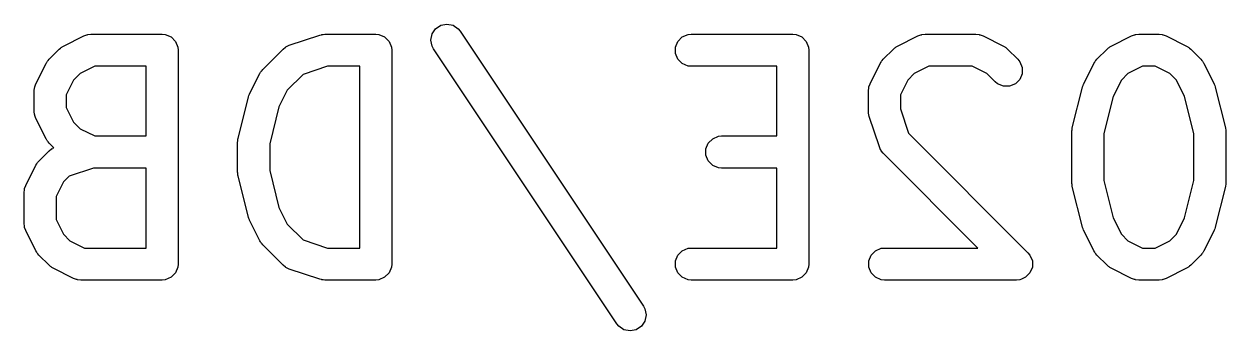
# Model space of a CAD drawing. Extents: x -0.08 to 1.99, y 0.07 to 3.69.
# Drawn here: x -0.0763 to 0.1452, y 2.9056 to 2.9621 of the extents above; entities that cross this region are included whole.
import ezdxf

# ---------------------------------------------------------------- set-up
doc = ezdxf.new("R2010")
doc.units = 0
doc.header["$MEASUREMENT"] = 0
doc.layers.add('BLACK', color=7, linetype='CONTINUOUS')

msp = doc.modelspace()

# ---------------------------------------------------------------- linework, layer by layer
at = {"layer": 'BLACK', "linetype": 'CONTINUOUS'}
for p, q in [((-0.0004, 2.96126), (0.00056, 2.96189)), ((0.00056, 2.96189), (0.00169, 2.96212)), ((0.00169, 2.96212), (0.00282, 2.96189)), ((0.00282, 2.96189), (0.00378, 2.96125)), ((-0.069, 2.95806), (-0.06525, 2.95993)), ((-0.06525, 2.95993), (-0.06471, 2.96014)), ((-0.06471, 2.96014), (-0.0646, 2.96015)), ((-0.0646, 2.96015), (-0.06451, 2.96019)), ((-0.06451, 2.96019), (-0.06393, 2.96024)), ((-0.06393, 2.96024), (-0.05081, 2.96024)), ((-0.05081, 2.96024), (-0.05023, 2.96019)), ((-0.05023, 2.96019), (-0.04917, 2.95975)), ((-0.04917, 2.95975), (-0.04835, 2.95893)), ((-0.02737, 2.95822), (-0.02174, 2.96009)), ((-0.02174, 2.96009), (-0.02146, 2.96016)), ((-0.02146, 2.96016), (-0.02139, 2.96019)), ((-0.02139, 2.96019), (-0.02128, 2.9602)), ((-0.02128, 2.9602), (-0.02118, 2.96022)), ((-0.02118, 2.96022), (-0.0211, 2.96021)), ((-0.0211, 2.96021), (-0.02081, 2.96024)), ((-0.02081, 2.96024), (-0.01144, 2.96024)), ((-0.01144, 2.96024), (-0.01086, 2.96019)), ((-0.01086, 2.96019), (-0.0098, 2.95975)), ((-0.0098, 2.95975), (-0.00898, 2.95893)), ((-0.00127, 2.95917), (-0.00104, 2.9603)), ((-0.00104, 2.9603), (-0.0004, 2.96126)), ((0.00378, 2.96125), (0.00414, 2.9608)), ((0.00414, 2.9608), (0.03789, 2.91018)), ((0.04423, 2.95893), (0.04504, 2.95975)), ((0.04504, 2.95975), (0.04611, 2.96019)), ((0.04611, 2.96019), (0.04668, 2.96024)), ((0.04668, 2.96024), (0.06543, 2.96024)), ((0.06543, 2.96024), (0.06601, 2.96019)), ((0.06601, 2.96019), (0.06707, 2.95975)), ((0.06707, 2.95975), (0.06788, 2.95893)), ((0.08473, 2.95806), (0.08848, 2.95993)), ((0.08848, 2.95993), (0.08902, 2.96014)), ((0.08902, 2.96014), (0.08913, 2.96015)), ((0.08913, 2.96015), (0.08923, 2.96019)), ((0.08923, 2.96019), (0.0898, 2.96024)), ((0.0898, 2.96024), (0.09918, 2.96024)), ((0.09918, 2.96024), (0.09975, 2.96019)), ((0.09975, 2.96019), (0.09985, 2.96015)), ((0.09985, 2.96015), (0.09995, 2.96014)), ((0.09995, 2.96014), (0.1005, 2.95993)), ((0.1005, 2.95993), (0.10425, 2.95806)), ((0.1241, 2.95806), (0.12785, 2.95993)), ((0.12785, 2.95993), (0.12839, 2.96014)), ((0.12839, 2.96014), (0.1285, 2.96015)), ((0.1285, 2.96015), (0.1286, 2.96019)), ((0.1286, 2.96019), (0.12917, 2.96024)), ((0.12917, 2.96024), (0.13292, 2.96024)), ((0.13292, 2.96024), (0.1335, 2.96019)), ((0.1335, 2.96019), (0.13359, 2.96015)), ((0.13359, 2.96015), (0.1337, 2.96014)), ((0.1337, 2.96014), (0.13424, 2.95993)), ((0.13424, 2.95993), (0.13799, 2.95806)), ((-0.07164, 2.95563), (-0.06977, 2.9575)), ((-0.06977, 2.9575), (-0.06954, 2.95769)), ((-0.06954, 2.95769), (-0.06949, 2.95775)), ((-0.06949, 2.95775), (-0.0694, 2.9578)), ((-0.0694, 2.9578), (-0.06932, 2.95787)), ((-0.06932, 2.95787), (-0.06925, 2.9579)), ((-0.06925, 2.9579), (-0.069, 2.95806)), ((-0.04835, 2.95893), (-0.04791, 2.95787)), ((-0.04791, 2.95787), (-0.04785, 2.95729)), ((-0.04785, 2.95729), (-0.04785, 2.91792)), ((-0.03227, 2.95375), (-0.02852, 2.9575)), ((-0.02852, 2.9575), (-0.02807, 2.95787)), ((-0.02807, 2.95787), (-0.02798, 2.95791)), ((-0.02798, 2.95791), (-0.0279, 2.95798)), ((-0.0279, 2.95798), (-0.02737, 2.95822)), ((-0.00898, 2.95893), (-0.00854, 2.95787)), ((-0.00854, 2.95787), (-0.00848, 2.95729)), ((-0.00848, 2.95729), (-0.00848, 2.91792)), ((-0.00104, 2.95804), (-0.00127, 2.95917)), ((-0.00077, 2.95753), (-0.00104, 2.95804)), ((0.03298, 2.90691), (-0.00077, 2.95753)), ((0.04379, 2.95787), (0.04423, 2.95893)), ((0.04379, 2.95671), (0.04379, 2.95787)), ((0.06788, 2.95893), (0.06833, 2.95787)), ((0.06833, 2.95787), (0.06838, 2.95729)), ((0.06838, 2.95729), (0.06838, 2.91792)), ((0.08209, 2.95563), (0.08396, 2.9575)), ((0.08396, 2.9575), (0.08419, 2.95769)), ((0.08419, 2.95769), (0.08424, 2.95775)), ((0.08424, 2.95775), (0.08433, 2.9578)), ((0.08433, 2.9578), (0.08441, 2.95787)), ((0.08441, 2.95787), (0.08448, 2.9579)), ((0.08448, 2.9579), (0.08473, 2.95806)), ((0.10425, 2.95806), (0.10449, 2.9579)), ((0.10449, 2.9579), (0.10457, 2.95787)), ((0.10457, 2.95787), (0.10465, 2.9578)), ((0.10465, 2.9578), (0.10473, 2.95775)), ((0.10473, 2.95775), (0.10479, 2.95769)), ((0.10479, 2.95769), (0.10501, 2.9575)), ((0.10501, 2.9575), (0.10689, 2.95563)), ((0.12146, 2.95563), (0.12333, 2.9575)), ((0.12333, 2.9575), (0.12356, 2.95769)), ((0.12356, 2.95769), (0.12361, 2.95775)), ((0.12361, 2.95775), (0.1237, 2.9578)), ((0.1237, 2.9578), (0.12378, 2.95787)), ((0.12378, 2.95787), (0.12385, 2.9579)), ((0.12385, 2.9579), (0.1241, 2.95806)), ((0.13799, 2.95806), (0.13824, 2.9579)), ((0.13824, 2.9579), (0.13831, 2.95787)), ((0.13831, 2.95787), (0.13839, 2.9578)), ((0.13839, 2.9578), (0.13848, 2.95775)), ((0.13848, 2.95775), (0.13853, 2.95769)), ((0.13853, 2.95769), (0.13876, 2.9575)), ((0.13876, 2.9575), (0.14063, 2.95563)), ((-0.07407, 2.95111), (-0.07219, 2.95486)), ((-0.07219, 2.95486), (-0.07204, 2.95511)), ((-0.07204, 2.95511), (-0.07201, 2.95518)), ((-0.07201, 2.95518), (-0.07194, 2.95526)), ((-0.07194, 2.95526), (-0.07189, 2.95535)), ((-0.07189, 2.95535), (-0.07183, 2.9554)), ((-0.07183, 2.9554), (-0.07164, 2.95563)), ((0.04423, 2.95565), (0.04379, 2.95671)), ((0.04504, 2.95484), (0.04423, 2.95565)), ((0.07966, 2.95111), (0.08154, 2.95486)), ((0.08154, 2.95486), (0.08169, 2.95511)), ((0.08169, 2.95511), (0.08172, 2.95518)), ((0.08172, 2.95518), (0.08179, 2.95526)), ((0.08179, 2.95526), (0.08184, 2.95535)), ((0.08184, 2.95535), (0.0819, 2.9554)), ((0.0819, 2.9554), (0.08209, 2.95563)), ((0.10689, 2.95563), (0.10725, 2.95518)), ((0.10725, 2.95518), (0.1077, 2.95412)), ((0.11903, 2.95111), (0.12091, 2.95486)), ((0.12091, 2.95486), (0.12106, 2.95511)), ((0.12106, 2.95511), (0.12109, 2.95518)), ((0.12109, 2.95518), (0.12116, 2.95526)), ((0.12116, 2.95526), (0.12121, 2.95535)), ((0.12121, 2.95535), (0.12127, 2.9554)), ((0.12127, 2.9554), (0.12146, 2.95563)), ((0.14063, 2.95563), (0.14082, 2.9554)), ((0.14082, 2.9554), (0.14088, 2.95535)), ((0.14088, 2.95535), (0.14093, 2.95526)), ((0.14093, 2.95526), (0.141, 2.95518)), ((0.141, 2.95518), (0.14103, 2.95511)), ((0.14103, 2.95511), (0.14119, 2.95486)), ((0.14119, 2.95486), (0.14306, 2.95111)), ((-0.06593, 2.95299), (-0.06713, 2.95179)), ((-0.06323, 2.95434), (-0.06593, 2.95299)), ((-0.05376, 2.95434), (-0.06323, 2.95434)), ((-0.05376, 2.9415), (-0.05376, 2.95434)), ((-0.0347, 2.94924), (-0.03282, 2.95299)), ((-0.03282, 2.95299), (-0.03267, 2.95323)), ((-0.03267, 2.95323), (-0.03264, 2.95331)), ((-0.03264, 2.95331), (-0.03257, 2.95339)), ((-0.03257, 2.95339), (-0.03252, 2.95348)), ((-0.03252, 2.95348), (-0.03246, 2.95353)), ((-0.03246, 2.95353), (-0.03227, 2.95375)), ((-0.02484, 2.95284), (-0.02776, 2.94992)), ((-0.02033, 2.95434), (-0.02484, 2.95284)), ((-0.01439, 2.95434), (-0.02033, 2.95434)), ((-0.01439, 2.92087), (-0.01439, 2.95434)), ((0.04611, 2.95439), (0.04504, 2.95484)), ((0.04668, 2.95434), (0.04611, 2.95439)), ((0.06248, 2.95434), (0.04668, 2.95434)), ((0.06248, 2.9415), (0.06248, 2.95434)), ((0.0878, 2.95299), (0.0866, 2.95179)), ((0.0905, 2.95434), (0.0878, 2.95299)), ((0.09848, 2.95434), (0.0905, 2.95434)), ((0.10118, 2.95299), (0.09848, 2.95434)), ((0.10271, 2.95145), (0.10118, 2.95299)), ((0.1077, 2.95297), (0.10725, 2.9519)), ((0.1077, 2.95412), (0.1077, 2.95297)), ((0.12717, 2.95299), (0.12597, 2.95179)), ((0.12987, 2.95434), (0.12717, 2.95299)), ((0.13222, 2.95434), (0.12987, 2.95434)), ((0.13492, 2.95299), (0.13222, 2.95434)), ((0.13612, 2.95179), (0.13492, 2.95299)), ((-0.07432, 2.95037), (-0.07428, 2.95047)), ((-0.07428, 2.95057), (-0.07407, 2.95111)), ((-0.07428, 2.95047), (-0.07428, 2.95057)), ((-0.06713, 2.95179), (-0.06848, 2.94909)), ((0.07941, 2.95037), (0.07945, 2.95047)), ((0.07945, 2.95057), (0.07966, 2.95111)), ((0.07945, 2.95047), (0.07945, 2.95057)), ((0.0866, 2.95179), (0.08525, 2.94909)), ((0.10316, 2.95109), (0.10271, 2.95145)), ((0.10422, 2.95065), (0.10316, 2.95109)), ((0.10538, 2.95065), (0.10422, 2.95065)), ((0.10644, 2.95109), (0.10538, 2.95065)), ((0.10725, 2.9519), (0.10644, 2.95109)), ((0.11693, 2.94301), (0.11881, 2.95051)), ((0.11881, 2.95051), (0.11882, 2.95055)), ((0.11882, 2.95057), (0.11892, 2.95081)), ((0.11882, 2.95055), (0.11882, 2.95057)), ((0.11892, 2.95081), (0.119, 2.95105)), ((0.119, 2.95105), (0.11902, 2.95107)), ((0.11902, 2.95107), (0.11903, 2.95111)), ((0.12597, 2.95179), (0.12446, 2.94876)), ((0.13763, 2.94876), (0.13612, 2.95179)), ((0.14306, 2.95111), (0.14308, 2.95107)), ((0.14308, 2.95107), (0.14309, 2.95105)), ((0.14309, 2.95105), (0.14318, 2.95081)), ((0.14318, 2.95081), (0.14327, 2.95057)), ((0.14327, 2.95057), (0.14327, 2.95055)), ((0.14327, 2.95055), (0.14328, 2.95051)), ((0.14328, 2.95051), (0.14516, 2.94301)), ((-0.07438, 2.94979), (-0.07432, 2.95037)), ((-0.07438, 2.94604), (-0.07438, 2.94979)), ((-0.06848, 2.94909), (-0.06848, 2.94674)), ((-0.0368, 2.94113), (-0.03492, 2.94863)), ((-0.03492, 2.94863), (-0.03491, 2.94868)), ((-0.03491, 2.9487), (-0.03481, 2.94894)), ((-0.03491, 2.94868), (-0.03491, 2.9487)), ((-0.03481, 2.94894), (-0.03473, 2.94918)), ((-0.03473, 2.94918), (-0.03472, 2.9492)), ((-0.03472, 2.9492), (-0.0347, 2.94924)), ((-0.02776, 2.94992), (-0.02927, 2.94689)), ((0.07935, 2.94979), (0.07941, 2.95037)), ((0.07935, 2.94604), (0.07935, 2.94979)), ((0.08525, 2.94909), (0.08525, 2.94652)), ((0.12446, 2.94876), (0.12275, 2.94193)), ((0.13934, 2.94193), (0.13763, 2.94876)), ((-0.07432, 2.94547), (-0.07438, 2.94604)), ((-0.06848, 2.94674), (-0.06713, 2.94404)), ((-0.02927, 2.94689), (-0.03098, 2.94005)), ((0.07938, 2.94575), (0.07935, 2.94604)), ((0.08525, 2.94652), (0.08676, 2.94201)), ((-0.07428, 2.94537), (-0.07432, 2.94547)), ((-0.07428, 2.94526), (-0.07428, 2.94537)), ((-0.07407, 2.94472), (-0.07428, 2.94526)), ((-0.07219, 2.94097), (-0.07407, 2.94472)), ((-0.06713, 2.94404), (-0.06593, 2.94284)), ((0.07937, 2.94567), (0.07938, 2.94575)), ((0.0794, 2.94557), (0.07937, 2.94567)), ((0.07941, 2.94547), (0.0794, 2.94557)), ((0.07944, 2.94539), (0.07941, 2.94547)), ((0.0795, 2.94511), (0.07944, 2.94539)), ((0.08138, 2.93948), (0.0795, 2.94511)), ((-0.06593, 2.94284), (-0.06323, 2.9415)), ((0.08676, 2.94201), (0.10876, 2.92001)), ((0.11684, 2.94229), (0.11685, 2.94239)), ((0.11684, 2.93292), (0.11684, 2.94229)), ((0.11685, 2.94244), (0.11688, 2.94265)), ((0.11685, 2.94239), (0.11685, 2.94244)), ((0.11688, 2.94265), (0.1169, 2.94287)), ((0.1169, 2.94287), (0.11692, 2.94291)), ((0.11692, 2.94291), (0.11693, 2.94301)), ((0.12275, 2.94193), (0.12275, 2.93328)), ((0.13934, 2.93328), (0.13934, 2.94193)), ((0.14516, 2.94301), (0.14517, 2.94291)), ((0.14517, 2.94291), (0.14519, 2.94287)), ((0.14519, 2.94287), (0.14521, 2.94265)), ((0.14521, 2.94265), (0.14524, 2.94244)), ((0.14524, 2.94244), (0.14524, 2.94239)), ((0.14524, 2.94239), (0.14525, 2.94229)), ((0.14525, 2.94229), (0.14525, 2.93292)), ((-0.07204, 2.94072), (-0.07219, 2.94097)), ((-0.07201, 2.94065), (-0.07204, 2.94072)), ((-0.07194, 2.94057), (-0.07201, 2.94065)), ((-0.07189, 2.94048), (-0.07194, 2.94057)), ((-0.07183, 2.94043), (-0.07189, 2.94048)), ((-0.07164, 2.9402), (-0.07183, 2.94043)), ((-0.07078, 2.93934), (-0.07164, 2.9402)), ((-0.06323, 2.9415), (-0.05376, 2.9415)), ((-0.03689, 2.94042), (-0.03688, 2.94052)), ((-0.03689, 2.93479), (-0.03689, 2.94042)), ((-0.03688, 2.94056), (-0.03685, 2.94078)), ((-0.03688, 2.94052), (-0.03688, 2.94056)), ((-0.03685, 2.94078), (-0.03683, 2.94099)), ((-0.03683, 2.94099), (-0.03681, 2.94103)), ((-0.03681, 2.94103), (-0.0368, 2.94113)), ((-0.03098, 2.94005), (-0.03098, 2.93516)), ((0.04941, 2.93912), (0.04985, 2.94018)), ((0.04985, 2.94018), (0.05067, 2.941)), ((0.05067, 2.941), (0.05173, 2.94144)), ((0.05173, 2.94144), (0.05231, 2.9415)), ((0.05231, 2.9415), (0.06248, 2.9415)), ((0.08161, 2.93896), (0.08138, 2.93948)), ((-0.07352, 2.93688), (-0.07164, 2.93876)), ((-0.07164, 2.93876), (-0.07119, 2.93912)), ((-0.07119, 2.93912), (-0.0711, 2.93916)), ((-0.0711, 2.93916), (-0.07102, 2.93923)), ((-0.07102, 2.93923), (-0.07078, 2.93934)), ((0.04941, 2.93797), (0.04941, 2.93912)), ((0.04985, 2.9369), (0.04941, 2.93797)), ((0.08168, 2.93888), (0.08161, 2.93896)), ((0.08172, 2.93878), (0.08168, 2.93888)), ((0.08209, 2.93833), (0.08172, 2.93878)), ((0.09955, 2.92087), (0.08209, 2.93833)), ((-0.07594, 2.93236), (-0.07407, 2.93611)), ((-0.07407, 2.93611), (-0.07391, 2.93636)), ((-0.07391, 2.93636), (-0.07388, 2.93643)), ((-0.07388, 2.93643), (-0.07382, 2.93651)), ((-0.07382, 2.93651), (-0.07376, 2.9366)), ((-0.07376, 2.9366), (-0.0737, 2.93666)), ((-0.0737, 2.93666), (-0.07352, 2.93688)), ((-0.06345, 2.93559), (-0.06796, 2.93409)), ((-0.05376, 2.93559), (-0.06345, 2.93559)), ((-0.05376, 2.92087), (-0.05376, 2.93559)), ((-0.03098, 2.93516), (-0.02927, 2.92832)), ((0.05067, 2.93609), (0.04985, 2.9369)), ((0.05173, 2.93565), (0.05067, 2.93609)), ((0.05231, 2.93559), (0.05173, 2.93565)), ((0.06248, 2.93559), (0.05231, 2.93559)), ((0.06248, 2.92087), (0.06248, 2.93559)), ((-0.069, 2.93304), (-0.07035, 2.93035)), ((-0.06796, 2.93409), (-0.069, 2.93304)), ((-0.03688, 2.93469), (-0.03689, 2.93479)), ((-0.03688, 2.93465), (-0.03688, 2.93469)), ((-0.03685, 2.93443), (-0.03688, 2.93465)), ((-0.03683, 2.93422), (-0.03685, 2.93443)), ((-0.03681, 2.93418), (-0.03683, 2.93422)), ((-0.0368, 2.93408), (-0.03681, 2.93418)), ((-0.03492, 2.92658), (-0.0368, 2.93408)), ((0.11685, 2.93282), (0.11684, 2.93292)), ((0.11685, 2.93278), (0.11685, 2.93282)), ((0.11688, 2.93256), (0.11685, 2.93278)), ((0.12275, 2.93328), (0.12446, 2.92645)), ((0.13763, 2.92645), (0.13934, 2.93328)), ((0.14524, 2.93278), (0.14521, 2.93256)), ((0.14525, 2.93292), (0.14524, 2.93282)), ((0.14524, 2.93282), (0.14524, 2.93278)), ((-0.07626, 2.93104), (-0.0762, 2.93162)), ((-0.07626, 2.92542), (-0.07626, 2.93104)), ((-0.0762, 2.93162), (-0.07616, 2.93172)), ((-0.07616, 2.93172), (-0.07615, 2.93182)), ((-0.07615, 2.93182), (-0.07594, 2.93236)), ((0.1169, 2.93234), (0.11688, 2.93256)), ((0.11692, 2.9323), (0.1169, 2.93234)), ((0.11693, 2.9322), (0.11692, 2.9323)), ((0.11881, 2.9247), (0.11693, 2.9322)), ((0.14516, 2.9322), (0.14328, 2.9247)), ((0.14517, 2.9323), (0.14516, 2.9322)), ((0.14519, 2.93234), (0.14517, 2.9323)), ((0.14521, 2.93256), (0.14519, 2.93234)), ((-0.07035, 2.93035), (-0.07035, 2.92612)), ((-0.02927, 2.92832), (-0.02776, 2.92529)), ((-0.07035, 2.92612), (-0.069, 2.92342)), ((-0.03491, 2.92654), (-0.03492, 2.92658)), ((-0.03491, 2.92651), (-0.03491, 2.92654)), ((-0.03481, 2.92628), (-0.03491, 2.92651)), ((-0.03473, 2.92603), (-0.03481, 2.92628)), ((0.12446, 2.92645), (0.12597, 2.92342)), ((0.13612, 2.92342), (0.13763, 2.92645)), ((-0.0762, 2.92484), (-0.07626, 2.92542)), ((-0.07616, 2.92475), (-0.0762, 2.92484)), ((-0.07615, 2.92464), (-0.07616, 2.92475)), ((-0.07594, 2.9241), (-0.07615, 2.92464)), ((-0.07407, 2.92035), (-0.07594, 2.9241)), ((-0.03472, 2.92602), (-0.03473, 2.92603)), ((-0.0347, 2.92597), (-0.03472, 2.92602)), ((-0.03282, 2.92222), (-0.0347, 2.92597)), ((-0.02776, 2.92529), (-0.02484, 2.92238)), ((0.11882, 2.92466), (0.11881, 2.9247)), ((0.11882, 2.92464), (0.11882, 2.92466)), ((0.11892, 2.9244), (0.11882, 2.92464)), ((0.119, 2.92416), (0.11892, 2.9244)), ((0.11902, 2.92414), (0.119, 2.92416)), ((0.11903, 2.9241), (0.11902, 2.92414)), ((0.12091, 2.92035), (0.11903, 2.9241)), ((0.14306, 2.9241), (0.14119, 2.92035)), ((0.14308, 2.92414), (0.14306, 2.9241)), ((0.14309, 2.92416), (0.14308, 2.92414)), ((0.14318, 2.9244), (0.14309, 2.92416)), ((0.14327, 2.92464), (0.14318, 2.9244)), ((0.14328, 2.9247), (0.14327, 2.92466)), ((0.14327, 2.92466), (0.14327, 2.92464)), ((-0.069, 2.92342), (-0.0678, 2.92222)), ((-0.0678, 2.92222), (-0.06511, 2.92087)), ((-0.03267, 2.92198), (-0.03282, 2.92222)), ((-0.03264, 2.9219), (-0.03267, 2.92198)), ((-0.03257, 2.92182), (-0.03264, 2.9219)), ((-0.03252, 2.92173), (-0.03257, 2.92182)), ((-0.03246, 2.92168), (-0.03252, 2.92173)), ((-0.03227, 2.92146), (-0.03246, 2.92168)), ((-0.02484, 2.92238), (-0.02033, 2.92087)), ((0.12597, 2.92342), (0.12717, 2.92222)), ((0.12717, 2.92222), (0.12987, 2.92087)), ((0.13222, 2.92087), (0.13492, 2.92222)), ((0.13492, 2.92222), (0.13612, 2.92342)), ((-0.07391, 2.9201), (-0.07407, 2.92035)), ((-0.07388, 2.92003), (-0.07391, 2.9201)), ((-0.07382, 2.91995), (-0.07388, 2.92003)), ((-0.07376, 2.91986), (-0.07382, 2.91995)), ((-0.0737, 2.91981), (-0.07376, 2.91986)), ((-0.07352, 2.91958), (-0.0737, 2.91981)), ((-0.07164, 2.91771), (-0.07352, 2.91958)), ((-0.06511, 2.92087), (-0.05376, 2.92087)), ((-0.02852, 2.91771), (-0.03227, 2.92146)), ((-0.02033, 2.92087), (-0.01439, 2.92087)), ((0.04379, 2.9185), (0.04423, 2.91956)), ((0.04423, 2.91956), (0.04504, 2.92038)), ((0.04504, 2.92038), (0.04611, 2.92082)), ((0.04611, 2.92082), (0.04668, 2.92087)), ((0.04668, 2.92087), (0.06248, 2.92087)), ((0.07941, 2.9185), (0.07985, 2.91956)), ((0.07985, 2.91956), (0.08066, 2.92038)), ((0.08066, 2.92038), (0.08173, 2.92082)), ((0.08173, 2.92082), (0.0823, 2.92087)), ((0.0823, 2.92087), (0.09955, 2.92087)), ((0.10876, 2.92001), (0.10913, 2.91956)), ((0.10913, 2.91956), (0.10957, 2.9185)), ((0.12106, 2.9201), (0.12091, 2.92035)), ((0.12109, 2.92003), (0.12106, 2.9201)), ((0.12116, 2.91995), (0.12109, 2.92003)), ((0.12121, 2.91986), (0.12116, 2.91995)), ((0.12127, 2.91981), (0.12121, 2.91986)), ((0.12146, 2.91958), (0.12127, 2.91981)), ((0.12333, 2.91771), (0.12146, 2.91958)), ((0.12987, 2.92087), (0.13222, 2.92087)), ((0.14063, 2.91958), (0.13876, 2.91771)), ((0.14082, 2.91981), (0.14063, 2.91958)), ((0.14088, 2.91986), (0.14082, 2.91981)), ((0.14093, 2.91995), (0.14088, 2.91986)), ((0.141, 2.92003), (0.14093, 2.91995)), ((0.14103, 2.9201), (0.141, 2.92003)), ((0.14119, 2.92035), (0.14103, 2.9201)), ((-0.07142, 2.91752), (-0.07164, 2.91771)), ((-0.07136, 2.91746), (-0.07142, 2.91752)), ((-0.07128, 2.91741), (-0.07136, 2.91746)), ((-0.07119, 2.91734), (-0.07128, 2.91741)), ((-0.07112, 2.91731), (-0.07119, 2.91734)), ((-0.07087, 2.91715), (-0.07112, 2.91731)), ((-0.04791, 2.91734), (-0.04835, 2.91628)), ((-0.04785, 2.91792), (-0.04791, 2.91734)), ((-0.02807, 2.91734), (-0.02852, 2.91771)), ((-0.02798, 2.9173), (-0.02807, 2.91734)), ((-0.0279, 2.91723), (-0.02798, 2.9173)), ((-0.02737, 2.91699), (-0.0279, 2.91723)), ((-0.00854, 2.91734), (-0.00898, 2.91628)), ((-0.00848, 2.91792), (-0.00854, 2.91734)), ((0.04379, 2.91734), (0.04379, 2.9185)), ((0.04423, 2.91628), (0.04379, 2.91734)), ((0.06833, 2.91734), (0.06788, 2.91628)), ((0.06838, 2.91792), (0.06833, 2.91734)), ((0.07941, 2.91734), (0.07941, 2.9185)), ((0.07985, 2.91628), (0.07941, 2.91734)), ((0.10957, 2.91734), (0.10913, 2.91628)), ((0.10957, 2.9185), (0.10957, 2.91734)), ((0.12356, 2.91752), (0.12333, 2.91771)), ((0.12361, 2.91746), (0.12356, 2.91752)), ((0.1237, 2.91741), (0.12361, 2.91746)), ((0.12378, 2.91734), (0.1237, 2.91741)), ((0.12385, 2.91731), (0.12378, 2.91734)), ((0.1241, 2.91715), (0.12385, 2.91731)), ((0.13824, 2.91731), (0.13799, 2.91715)), ((0.13831, 2.91734), (0.13824, 2.91731)), ((0.13839, 2.91741), (0.13831, 2.91734)), ((0.13848, 2.91746), (0.13839, 2.91741)), ((0.13853, 2.91752), (0.13848, 2.91746)), ((0.13876, 2.91771), (0.13853, 2.91752)), ((-0.06712, 2.91528), (-0.07087, 2.91715)), ((-0.06658, 2.91507), (-0.06712, 2.91528)), ((-0.06648, 2.91507), (-0.06658, 2.91507)), ((-0.06638, 2.91502), (-0.06648, 2.91507)), ((-0.0658, 2.91497), (-0.06638, 2.91502)), ((-0.05023, 2.91502), (-0.05081, 2.91497)), ((-0.04917, 2.91547), (-0.05023, 2.91502)), ((-0.04835, 2.91628), (-0.04917, 2.91547)), ((-0.02174, 2.91512), (-0.02737, 2.91699)), ((-0.02146, 2.91505), (-0.02174, 2.91512)), ((-0.02139, 2.91502), (-0.02146, 2.91505)), ((-0.02128, 2.91501), (-0.02139, 2.91502)), ((-0.02118, 2.91499), (-0.02128, 2.91501)), ((-0.0211, 2.915), (-0.02118, 2.91499)), ((-0.02081, 2.91497), (-0.0211, 2.915)), ((-0.01086, 2.91502), (-0.01144, 2.91497)), ((-0.0098, 2.91547), (-0.01086, 2.91502)), ((-0.00898, 2.91628), (-0.0098, 2.91547)), ((0.04504, 2.91547), (0.04423, 2.91628)), ((0.04611, 2.91502), (0.04504, 2.91547)), ((0.04668, 2.91497), (0.04611, 2.91502)), ((0.06601, 2.91502), (0.06543, 2.91497)), ((0.06707, 2.91547), (0.06601, 2.91502)), ((0.06788, 2.91628), (0.06707, 2.91547)), ((0.08066, 2.91547), (0.07985, 2.91628)), ((0.08173, 2.91502), (0.08066, 2.91547)), ((0.0823, 2.91497), (0.08173, 2.91502)), ((0.10725, 2.91502), (0.10667, 2.91497)), ((0.10756, 2.91515), (0.10725, 2.91502)), ((0.10831, 2.91547), (0.10756, 2.91515)), ((0.10913, 2.91628), (0.10831, 2.91547)), ((0.12785, 2.91528), (0.1241, 2.91715)), ((0.12839, 2.91507), (0.12785, 2.91528)), ((0.1285, 2.91507), (0.12839, 2.91507)), ((0.1286, 2.91502), (0.1285, 2.91507)), ((0.12917, 2.91497), (0.1286, 2.91502)), ((0.1335, 2.91502), (0.13292, 2.91497)), ((0.13359, 2.91507), (0.1335, 2.91502)), ((0.1337, 2.91507), (0.13359, 2.91507)), ((0.13424, 2.91528), (0.1337, 2.91507)), ((0.13799, 2.91715), (0.13424, 2.91528)), ((-0.05081, 2.91497), (-0.0658, 2.91497)), ((-0.01144, 2.91497), (-0.02081, 2.91497)), ((0.06543, 2.91497), (0.04668, 2.91497)), ((0.10667, 2.91497), (0.0823, 2.91497)), ((0.13292, 2.91497), (0.12917, 2.91497)), ((0.03789, 2.91018), (0.03816, 2.90967)), ((0.03816, 2.90967), (0.03839, 2.90854)), ((0.03839, 2.90854), (0.03816, 2.90741)), ((0.03334, 2.90646), (0.03298, 2.90691)), ((0.0343, 2.90582), (0.03334, 2.90646)), ((0.03752, 2.90646), (0.03656, 2.90582)), ((0.03816, 2.90741), (0.03752, 2.90646)), ((0.03543, 2.90559), (0.0343, 2.90582)), ((0.03656, 2.90582), (0.03543, 2.90559))]:
    msp.add_line(p, q, dxfattribs=at)

doc.saveas('drawing.dxf')
